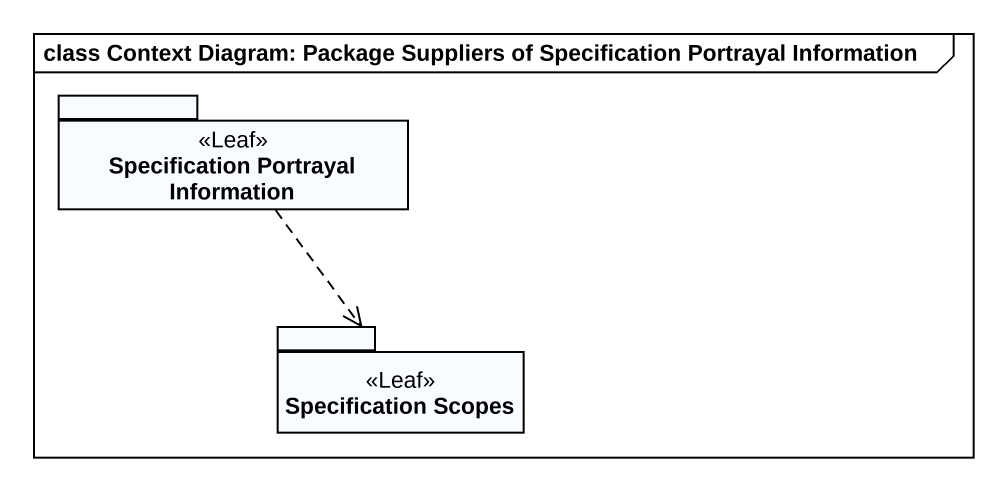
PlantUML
@startuml
mainframe class Context Diagram: Package Suppliers of Specification Portrayal Information
package "Specification Portrayal Information" as Specification_Portrayal <<Leaf>> {
}
package "Specification Scopes" as Specification_Scopes <<Leaf>> {
}
Specification_Portrayal ..> Specification_Scopes
@enduml
